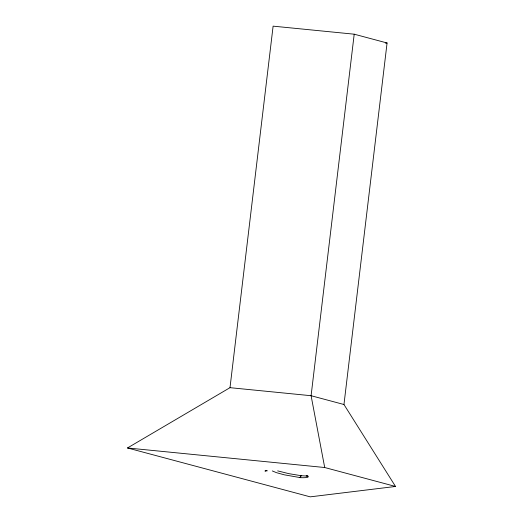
<?xml version="1.0" encoding="UTF-8"?>
<svg xmlns="http://www.w3.org/2000/svg" width="523" height="523" viewBox="0 0 523 523"><rect width="100%" height="100%" fill="white"/><g stroke="black" fill="none" stroke-linecap="round" stroke-linejoin="round"><path stroke-width="0.78" d="M230.002 387.674L273.111 26.15L354.202 34.191L387.072 42.984L343.964 404.508L395.519 486.462L310.217 496.85L127.481 447.963L230.002 387.674L311.093 395.715L343.964 404.508M272.306 470.935L276.451 472.661L284.257 474.806L300.62 477.676L300.862 475.655L288.84 473.655L277.68 470.883M354.202 34.191L311.093 395.715L324.705 467.516L395.519 486.462M300.385 477.669L300.862 475.655L308.224 476.185M300.15 477.662L300.862 475.655L299.914 477.649M266.482 470.556L264.939 471.046L267.43 470.785M385.484 43.18L387.072 42.984M127.481 447.963L324.705 467.516M307.687 475.976L306.197 475.682A19.05 2.125 6.8 0 1 300.62 477.676"/></g></svg>
